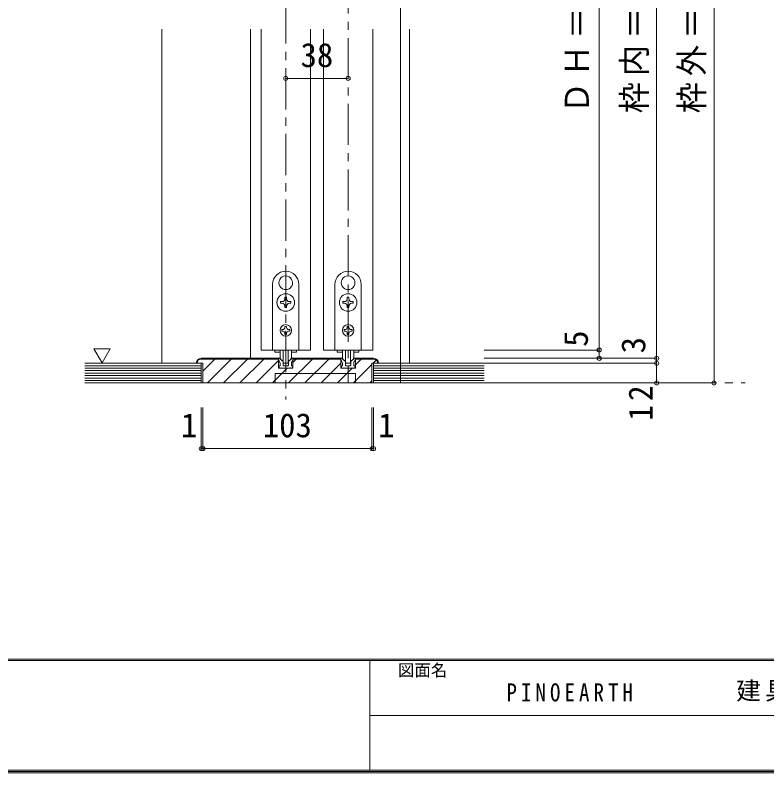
# Model space of a CAD drawing. Units: millimetres at full size, sheet at 1:5. Extents: x -957 to 993, y -689 to 708.
# Drawn here: x -198.3 to 259.8, y -689.1 to -227.5 of the extents above; entities that cross this region are included whole.
import ezdxf
from ezdxf.enums import TextEntityAlignment as Align

# ---------------------------------------------------------------- set-up
doc = ezdxf.new("R2010")
doc.units = ezdxf.units.MM
doc.header["$LTSCALE"] = 5
doc.header["$PDMODE"] = 32
doc.header["$PDSIZE"] = 2.5
doc.linetypes.add('CHAIN1', pattern=[8, 5, -1, 1, -1])
doc.layers.add('0-B_寸法', color=7, linetype='Continuous', lineweight=9)
doc.layers.add('F-1_枠', color=6, linetype='Continuous', lineweight=9)
doc.layers.add('F-0_補助線', color=7, linetype='Continuous')
doc.layers.add('F-A_文字', color=7, linetype='Continuous')
doc.styles.add('ＭＳ ゴシック', font='')
doc.styles.get('ＭＳ ゴシック').set_extended_font_data('MS Gothic')

msp = doc.modelspace()

# ---------------------------------------------------------------- linework, layer by layer
at = {"layer": '0-B_寸法', "linetype": 'CHAIN1'}
for p, q in [((-33.371, 60.088), (-33.371, -461.564)), ((4.629, -1.564), (4.629, -451.564)), ((-155.871, -451.564), (246.629, -451.564))]:
    msp.add_line(p, q, dxfattribs=at)
at = {"layer": '0-B_寸法'}
for p, q in [((36.629, 60.088), (36.629, -451.564)), ((192.629, -436.564), (192.629, -1.564)), ((227.629, -1.564), (227.629, -451.564)), ((-108.871, -439.564), (-108.871, -236.064)), ((-54.871, -436.563), (-54.871, -236.064)), ((-48.371, -236.064), (-48.371, -431.563)), ((-18.371, -236.064), (-18.371, -431.563)), ((-10.371, -236.064), (-10.371, -431.563)), ((19.629, -236.064), (19.629, -431.563)), ((42.129, -439.564), (42.129, -236.064)), ((-33.469, -386.415), (-33.371, -386.513)), ((-33.272, -386.415), (-33.371, -386.513)), ((4.531, -386.415), (4.629, -386.513)), ((4.728, -386.415), (4.629, -386.513)), ((-41.371, -431.563), (-41.371, -391.563)), ((-25.371, -391.563), (-25.371, -431.563)), ((-3.371, -391.563), (-3.371, -431.563)), ((12.629, -431.563), (12.629, -391.563)), ((-37.013, -392.552), (-36.878, -392.588)), ((-36.914, -392.723), (-36.878, -392.588)), ((-29.728, -392.552), (-29.863, -392.588)), ((-29.827, -392.723), (-29.863, -392.588)), ((0.987, -392.552), (1.122, -392.588)), ((1.086, -392.723), (1.122, -392.588)), ((8.272, -392.552), (8.137, -392.588)), ((8.173, -392.723), (8.137, -392.588)), ((-33.871, -399.413), (-33.871, -400.363)), ((-32.871, -399.413), (-33.871, -399.413)), ((-32.871, -400.363), (-32.871, -399.413)), ((4.129, -400.363), (4.129, -399.413)), ((4.129, -399.413), (5.129, -399.413)), ((5.129, -399.413), (5.129, -400.363)), ((-35.571, -402.063), (-36.521, -402.063)), ((-36.521, -402.063), (-36.521, -403.063)), ((-36.521, -403.063), (-35.571, -403.063)), ((-32.871, -405.713), (-32.871, -404.763)), ((-30.221, -402.063), (-31.171, -402.063)), ((-31.171, -403.063), (-30.221, -403.063)), ((-30.221, -403.063), (-30.221, -402.063)), ((1.479, -402.063), (2.429, -402.063)), ((1.479, -403.063), (1.479, -402.063)), ((2.429, -403.063), (1.479, -403.063)), ((4.129, -405.713), (4.129, -404.763)), ((6.829, -402.063), (7.779, -402.063)), ((7.779, -403.063), (6.829, -403.063)), ((7.779, -402.063), (7.779, -403.063)), ((-35.171, -419.063), (-35.771, -419.063)), ((-35.771, -419.063), (-35.771, -420.063)), ((-33.871, -417.163), (-32.871, -417.163)), ((-33.871, -417.163), (-33.871, -417.763)), ((-32.871, -417.163), (-32.871, -417.763)), ((-31.571, -419.063), (-30.971, -419.063)), ((2.829, -419.063), (2.229, -419.063)), ((4.129, -417.163), (4.129, -417.763)), ((5.129, -417.163), (4.129, -417.163)), ((5.129, -417.163), (5.129, -417.763)), ((6.429, -419.063), (7.029, -419.063)), ((7.029, -419.063), (7.029, -420.063)), ((-35.771, -420.063), (-35.171, -420.063)), ((-33.871, -421.363), (-33.871, -421.963)), ((-32.871, -421.963), (-33.871, -421.963)), ((-32.871, -421.363), (-32.871, -421.963)), ((4.129, -421.363), (4.129, -421.963)), ((4.129, -421.963), (5.129, -421.963)), ((5.129, -421.363), (5.129, -421.963)), ((7.029, -420.063), (6.429, -420.063)), ((-150.306, -430.75), (-140.306, -430.75)), ((-150.306, -430.75), (-145.306, -439.41)), ((-140.306, -430.75), (-145.306, -439.41)), ((-48.371, -431.563), (-18.371, -431.563)), ((-25.371, -431.563), (-41.371, -431.563)), ((-39.971, -431.563), (-39.971, -432.763)), ((-39.971, -432.763), (-36.838, -432.763)), ((-36.871, -435.985), (-36.871, -431.563)), ((-34.871, -431.563), (-34.871, -439.185)), ((-31.871, -431.563), (-31.871, -439.185)), ((-29.903, -432.763), (-26.771, -432.763)), ((-29.871, -435.985), (-29.871, -431.563)), ((-26.771, -431.563), (-26.771, -432.763)), ((-10.371, -431.563), (19.629, -431.563)), ((-3.371, -431.563), (12.629, -431.563)), ((-1.971, -431.563), (-1.971, -432.763)), ((1.162, -432.763), (-1.971, -432.763)), ((1.129, -435.985), (1.129, -431.563)), ((3.129, -431.563), (3.129, -439.185)), ((6.129, -431.563), (6.129, -439.185)), ((11.229, -432.763), (8.097, -432.763)), ((8.129, -435.985), (8.129, -431.563)), ((11.229, -431.563), (11.229, -432.763)), ((157.629, -436.564), (157.629, -431.564)), ((-84.871, -436.563), (-37.771, -436.563)), ((-84.871, -437.063), (-37.771, -437.063)), ((-83.871, -444.42), (-76.514, -437.063)), ((-81.114, -451.563), (-66.614, -437.063)), ((-71.215, -451.563), (-56.715, -437.063)), ((-61.315, -451.563), (-46.815, -437.063)), ((-51.416, -451.563), (-37.771, -437.918)), ((-37.871, -436.563), (-37.328, -436.563)), ((-37.871, -437.563), (-37.871, -436.563)), ((-37.771, -442.563), (-37.771, -436.563)), ((-35.709, -437.976), (-36.974, -436.71)), ((-35.496, -438.063), (-35.171, -438.063)), ((-34.971, -440.763), (-34.971, -438.263)), ((-31.771, -440.763), (-31.771, -438.263)), ((-31.617, -451.563), (-17.117, -437.063)), ((-31.245, -438.063), (-31.571, -438.063)), ((-31.033, -437.976), (-29.767, -436.71)), ((-28.971, -442.563), (-28.971, -436.563)), ((0.229, -436.563), (-28.971, -436.563)), ((0.229, -437.063), (-28.971, -437.063)), ((-28.971, -439.018), (-27.016, -437.063)), ((-21.717, -451.563), (-7.217, -437.063)), ((0.229, -442.563), (0.229, -436.563)), ((2.292, -437.976), (1.026, -436.71)), ((2.504, -438.063), (2.829, -438.063)), ((3.029, -440.763), (3.029, -438.263)), ((6.229, -440.763), (6.229, -438.263)), ((6.755, -438.063), (6.429, -438.063)), ((6.967, -437.976), (8.233, -436.71)), ((9.129, -436.563), (8.586, -436.563)), ((9.029, -442.563), (9.029, -436.563)), ((20.129, -436.563), (9.029, -436.563)), ((9.029, -440.616), (12.582, -437.063)), ((20.129, -437.063), (9.029, -437.063)), ((9.129, -437.563), (9.129, -436.563)), ((19.981, -439.563), (21.822, -437.723)), ((157.629, -436.564), (87.629, -436.564)), ((192.629, -436.564), (87.629, -436.564)), ((192.629, -439.564), (192.629, -436.564)), ((-155.871, -441.064), (-84.871, -441.064)), ((-155.871, -442.564), (-84.871, -442.564)), ((-41.516, -451.563), (-32.516, -442.563)), ((-28.971, -442.563), (-37.771, -442.563)), ((-37.171, -442.563), (-37.657, -441.337)), ((-36.871, -441.063), (-37.471, -441.063)), ((-36.071, -442.563), (-37.171, -442.563)), ((-36.871, -441.063), (-36.871, -439.799)), ((-36.071, -442.563), (-35.871, -442.363)), ((-35.871, -442.363), (-35.671, -442.563)), ((-31.071, -442.563), (-35.671, -442.563)), ((-32.171, -439.485), (-34.571, -439.485)), ((-33.371, -441.363), (-33.071, -441.063)), ((-33.071, -441.063), (-32.071, -441.063)), ((-30.871, -442.363), (-31.071, -442.563)), ((-30.671, -442.563), (-30.871, -442.363)), ((-30.671, -442.563), (-29.571, -442.563)), ((-29.871, -441.063), (-29.871, -439.799)), ((-29.871, -441.063), (-29.271, -441.063)), ((-29.571, -442.563), (-29.085, -441.337)), ((-11.818, -451.563), (0.229, -439.516)), ((-1.918, -451.563), (7.082, -442.563)), ((9.029, -442.563), (0.229, -442.563)), ((0.829, -442.563), (0.343, -441.337)), ((1.129, -441.063), (0.529, -441.063)), ((1.929, -442.563), (0.829, -442.563)), ((1.129, -441.063), (1.129, -439.799)), ((1.929, -442.563), (2.129, -442.363)), ((2.129, -442.363), (2.329, -442.563)), ((2.329, -442.563), (6.929, -442.563)), ((4.329, -441.063), (3.329, -441.063)), ((3.429, -439.485), (5.829, -439.485)), ((4.629, -441.363), (4.329, -441.063)), ((7.129, -442.363), (6.929, -442.563)), ((7.329, -442.563), (7.129, -442.363)), ((7.329, -442.563), (8.429, -442.563)), ((7.981, -451.563), (19.129, -440.415)), ((8.129, -441.063), (8.129, -439.799)), ((8.129, -441.063), (8.729, -441.063)), ((8.429, -442.563), (8.915, -441.337)), ((19.129, -439.563), (23.129, -439.563)), ((19.129, -451.563), (19.129, -439.563)), ((20.129, -439.564), (87.629, -439.564)), ((20.129, -439.564), (20.129, -451.564)), ((20.129, -441.064), (87.629, -441.064)), ((20.129, -442.564), (87.629, -442.564)), ((192.629, -439.564), (87.629, -439.564)), ((192.629, -451.564), (192.629, -439.564)), ((-155.871, -444.064), (-84.871, -444.064)), ((-155.871, -445.564), (-84.871, -445.564)), ((-155.871, -447.064), (-84.871, -447.064)), ((9.129, -451.563), (9.129, -445.863)), ((20.129, -444.064), (87.629, -444.064)), ((20.129, -445.564), (87.629, -445.564)), ((20.129, -447.064), (87.629, -447.064)), ((-155.871, -448.564), (-84.871, -448.564)), ((-155.871, -450.064), (-84.871, -450.064)), ((-155.871, -451.564), (87.629, -451.564)), ((-83.871, -451.563), (19.129, -451.563)), ((17.881, -451.563), (19.129, -450.315)), ((20.129, -448.564), (87.629, -448.564)), ((20.129, -450.064), (87.629, -450.064)), ((227.629, -451.564), (87.629, -451.564))]:
    msp.add_line(p, q, dxfattribs=at)
at = {"layer": '0-B_寸法', "color": 4}
for p, q in [((-33.371, -266.064), (4.629, -266.064)), ((-84.871, -491.564), (-84.871, -466.564)), ((-83.871, -491.564), (-83.871, -466.564)), ((19.129, -491.564), (19.129, -466.564)), ((20.129, -491.564), (20.129, -466.564)), ((-84.871, -491.564), (-83.871, -491.564)), ((-83.871, -491.564), (19.129, -491.564)), ((19.129, -491.564), (20.129, -491.564))]:
    msp.add_line(p, q, dxfattribs=at)
at = {"layer": '0-B_寸法'}
for points in [[(157.629, -31.564), (157.629, -431.564), (87.629, -431.564)], [(-33.871, -404.763), (-33.871, -405.713), (-32.871, -405.713)], [(5.129, -404.763), (5.129, -405.713), (4.129, -405.713)], [(-30.971, -419.063), (-30.971, -420.063), (-31.571, -420.063)], [(2.229, -419.063), (2.229, -420.063), (2.829, -420.063)], [(-28.871, -437.563), (-28.871, -436.563), (-29.414, -436.563)], [(0.129, -437.563), (0.129, -436.563), (0.672, -436.563)], [(-155.871, -439.564), (-84.871, -439.564), (-84.871, -451.564)], [(-87.871, -439.563), (-83.871, -439.563), (-83.871, -451.563)], [(-34.671, -441.063), (-33.671, -441.063), (-33.371, -441.363)], [(5.929, -441.063), (4.929, -441.063), (4.629, -441.363)], [(-39.871, -451.563), (-39.871, -445.863), (9.129, -445.863)]]:
    msp.add_lwpolyline(points, dxfattribs=at)
for centre, radius in [((-33.371, -402.563), 5.35), ((4.629, -402.563), 5.35), ((-33.371, -419.563), 3.5), ((4.629, -419.563), 3.5)]:
    msp.add_circle(centre, radius, dxfattribs=at)
for centre, radius, start, end in [((-33.371, -391.563), 8, 0, 180), ((-33.371, -390.563), 4.15, 91.3645, 208.6355), ((-33.371, -390.563), 4.15, 331.3645, 88.6355), ((4.629, -391.563), 8, 0, 180), ((4.629, -390.563), 4.15, 91.3645, 208.6355), ((4.629, -390.563), 4.15, 331.3645, 88.6355), ((-33.371, -390.563), 4.15, 211.3645, 328.6355), ((4.629, -390.563), 4.15, 211.3645, 328.6355), ((-35.571, -400.363), 1.7, 270, 0), ((-31.171, -400.363), 1.7, 180, 270), ((2.429, -400.363), 1.7, 270, 0), ((6.829, -400.363), 1.7, 180, 270), ((-35.571, -404.763), 1.7, 0, 90), ((-31.171, -404.763), 1.7, 90, 180), ((2.429, -404.763), 1.7, 0, 90), ((6.829, -404.763), 1.7, 90, 180), ((-35.171, -417.763), 1.3, 270, 0), ((-31.571, -417.763), 1.3, 180, 270), ((2.829, -417.763), 1.3, 270, 0), ((6.429, -417.763), 1.3, 180, 270), ((-35.171, -421.363), 1.3, 0, 90), ((-31.571, -421.363), 1.3, 90, 180), ((2.829, -421.363), 1.3, 0, 90), ((6.429, -421.363), 1.3, 90, 180), ((-84.871, -439.563), 3, 90, 180), ((-84.871, -439.563), 2.5, 90, 180), ((-39.871, -439.799), 3, 0, 48.19), ((-37.328, -437.063), 0.5, 45, 90), ((-34.871, -435.985), 2, 180, 264.78409), ((-35.496, -437.763), 0.3, 225, 270), ((-35.171, -438.263), 0.2, 0, 90), ((-35.071, -438.176), 0.2, 0, 84.78409), ((-31.671, -438.176), 0.2, 95.21591, 180), ((-31.571, -438.263), 0.2, 90, 180), ((-31.871, -435.985), 2, 275.21591, 0), ((-31.245, -437.763), 0.3, 270, 315), ((-26.871, -439.799), 3, 131.81, 180), ((-29.414, -437.063), 0.5, 90, 135), ((-1.871, -439.799), 3, 0, 48.19), ((0.672, -437.063), 0.5, 45, 90), ((3.129, -435.985), 2, 180, 264.78409), ((2.504, -437.763), 0.3, 225, 270), ((2.829, -438.263), 0.2, 360, 90), ((2.929, -438.176), 0.2, 0, 84.78409), ((6.329, -438.176), 0.2, 95.21591, 180), ((6.429, -438.263), 0.2, 90, 180), ((6.129, -435.985), 2, 275.21591, 0), ((6.755, -437.763), 0.3, 270, 315), ((11.129, -439.799), 3, 131.81, 180), ((8.586, -437.063), 0.5, 90, 135), ((20.129, -439.563), 3, 0, 90), ((20.129, -439.563), 2.5, 0, 90), ((-37.471, -441.263), 0.2, 90, 201.616), ((-34.671, -440.763), 0.3, 180, 270), ((-34.571, -439.185), 0.3, 180, 270), ((-32.171, -439.185), 0.3, 270, 0), ((-32.071, -440.763), 0.3, 270, 0), ((-29.271, -441.263), 0.2, 338.384, 90), ((0.529, -441.263), 0.2, 90, 201.616), ((3.329, -440.763), 0.3, 180, 270), ((3.429, -439.185), 0.3, 180, 270), ((5.829, -439.185), 0.3, 270, 0), ((5.929, -440.763), 0.3, 270, 360), ((8.729, -441.263), 0.2, 338.384, 90)]:
    msp.add_arc(centre, radius, start, end, dxfattribs=at)
for p in [(-33.371, -266.064), (4.629, -266.064), (157.629, -431.564), (157.629, -436.564), (192.629, -436.564), (192.629, -439.564), (192.629, -451.564), (227.629, -451.564), (-84.871, -491.564), (-83.871, -491.564), (19.129, -491.564), (20.129, -491.564)]:
    msp.add_point(p, dxfattribs=at)
at = {"layer": 'F-1_枠'}
for p, q in [((992.782, -619.898), (-957.218, -619.898)), ((992.782, -620.731), (-957.218, -620.731)), ((17.782, -620.731), (17.782, -687.398)), ((17.782, -654.065), (991.115, -654.066)), ((992.782, -687.398), (-957.218, -687.398)), ((992.782, -688.231), (-957.218, -688.231)), ((992.782, -689.065), (-957.218, -689.065))]:
    msp.add_line(p, q, dxfattribs=at)

# ---------------------------------------------------------------- texts
at = {"layer": '0-B_寸法', "style": 'ＭＳ ゴシック'}
for s, p in [('38', (-24.371, -263.564)), ('1', (-97.199, -489.064)), ('103', (-47.371, -489.064)), ('1', (22.912, -489.064))]:
    msp.add_text(s, height=14.66, dxfattribs=at).set_placement(p, align=Align.BOTTOM_LEFT)
for s, p in [('5', (155.129, -429.564)), ('3', (190.129, -433.564))]:
    msp.add_text(s, height=14.66, rotation=90, dxfattribs=at).set_placement(p, align=Align.BOTTOM_LEFT)
at = {"layer": '0-B_寸法', "char_height": 14.66, "attachment_point": 7, "rotation": 90, "style": 'ＭＳ ゴシック'}
for s, insert in [('\\T1.19;\\W0.95;ＤＨ＝1,983', (155.129, -287.314)), ('\\T1.19;\\W0.95;枠内＝2,002', (190.129, -287.314)), ('\\T1.19;\\W0.95;枠外＝2,047', (225.129, -287.314)), ('\\T1.27;\\W0.95;12', (190.129, -474.607))]:
    msp.add_mtext(s, dxfattribs=dict(at, insert=insert))
at = {"layer": 'F-0_補助線', "insert": (101.115, -645.731), "char_height": 11, "attachment_point": 7, "style": 'ＭＳ ゴシック'}
msp.add_mtext('\\T1.39;\\W0.85;PINOEARTH', dxfattribs=at)
at = {"layer": 'F-A_文字', "style": 'ＭＳ ゴシック'}
msp.add_text('図面名', height=7.331, dxfattribs=at).set_placement((35.028, -632.398), align=Align.BOTTOM_LEFT)
at = {"layer": 'F-A_文字', "insert": (241.115, -645.731), "char_height": 11, "attachment_point": 7, "style": 'ＭＳ ゴシック'}
msp.add_mtext('\\T1.17;建具納まり図', dxfattribs=at)

doc.saveas('drawing.dxf')
